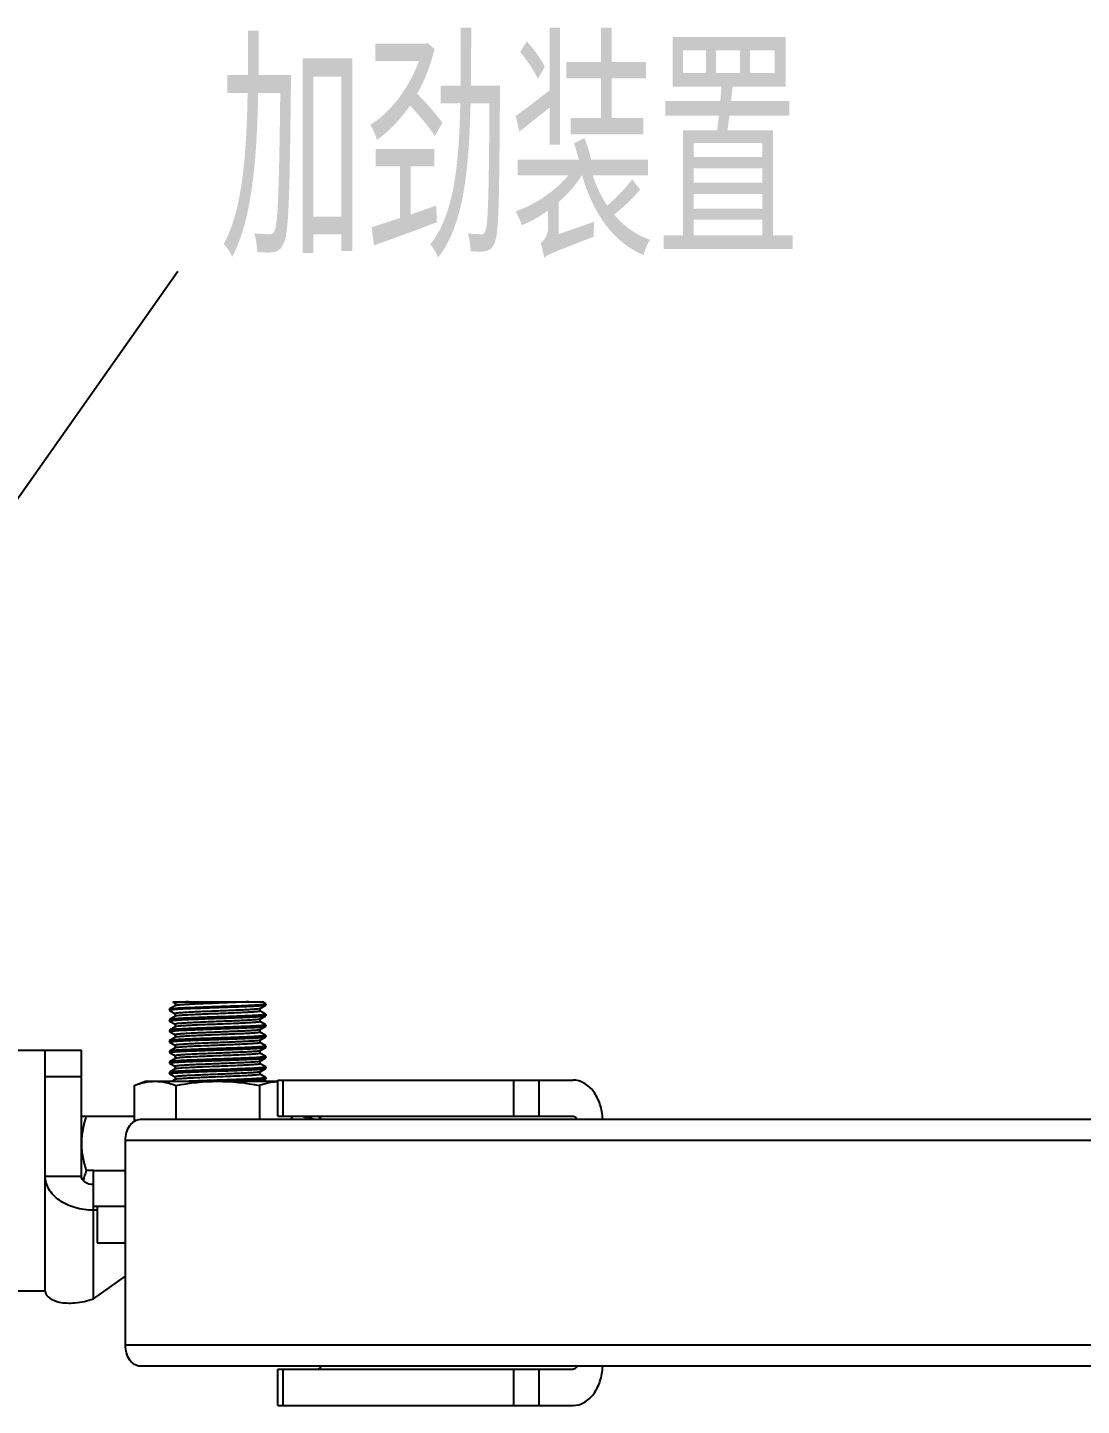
# Model space of a CAD drawing. Extents: x 27938 to 1507990, y 110129 to 923079.
# Drawn here: x 558123 to 560154, y 381761 to 384418 of the extents above; entities that cross this region are included whole.
import ezdxf

# ---------------------------------------------------------------- set-up
doc = ezdxf.new("R2010")
doc.units = 0
doc.header["$LTSCALE"] = 1000
doc.header["$MEASUREMENT"] = 0
doc.layers.add('W_DIM', color=4, linetype='Continuous')
doc.styles.get("Standard").update_dxf_attribs({"font": 'gbenor.shx', "bigfont": 'gbcbig.shx'})
doc.styles.add('wwp100', font='txt.shx', dxfattribs={"width": 0.7, "height": 400, "bigfont": 'hztxt.shx'})
doc.dimstyles.get("Standard").update_dxf_attribs({"dimtxt": 0.18, "dimasz": 0.18, "dimexe": 0.18, "dimexo": 0.0625, "dimgap": 0.09, "dimtad": 0, "dimtih": 1, "dimtoh": 1, "dimdec": 4, "dimzin": 0, "dimdsep": 46, "dimtxsty": 'Standard', "dimcen": 0.09, "dimadec": 0, "dimazin": 0, "dimtfac": 1, "dimtdec": 4, "dimtofl": 0, "dimtmove": 0, "dimatfit": 3, "dimfxl": 1, "dimtolj": 1, "dimtzin": 0, "dimarcsym": 0})

msp = doc.modelspace()

# ---------------------------------------------------------------- linework, layer by layer
at = {"linetype": 'Continuous'}
for p, q in [((558396.4, 382525.4), (558396.6, 382525.6)), ((558396.4, 382525.4), (558396.4, 382522.9)), ((558396.4, 382525.4), (558396.4, 382522.9)), ((558396.6, 382522.7), (558396.4, 382522.9)), ((558396.4, 382522.9), (558396.4, 382522.9)), ((558407.4, 382531.9), (558396.6, 382525.6)), ((558396.6, 382522.7), (558407.4, 382516.4)), ((558402.7, 382539.5), (558407.4, 382536.8)), ((558402.7, 382539.5), (558575.7, 382539.5)), ((558407.4, 382536.8), (558407.4, 382531.9)), ((558407.6, 382532), (558407.4, 382531.9)), ((558571, 382526.5), (558571.2, 382526.6)), ((558571.2, 382526.6), (558582.1, 382532.9)), ((558571.2, 382521.6), (558571.2, 382526.6)), ((558582.1, 382515.5), (558571.3, 382521.7)), ((558582.1, 382535.8), (558575.7, 382539.5)), ((558582.3, 382535.6), (558582.1, 382535.8)), ((558582.3, 382533.1), (558582.1, 382532.9)), ((558582.3, 382535.6), (558582.3, 382533.1)), ((558396.6, 382505.3), (558396.4, 382505.1)), ((558396.4, 382505.1), (558396.4, 382502.6)), ((558396.4, 382505.1), (558396.4, 382502.6)), ((558396.6, 382502.4), (558396.4, 382502.6)), ((558396.4, 382502.6), (558396.4, 382502.6)), ((558407.4, 382511.5), (558396.6, 382505.3)), ((558396.6, 382502.4), (558407.4, 382496.1)), ((558407.4, 382491.2), (558396.6, 382485)), ((558407.4, 382516.5), (558407.4, 382511.5)), ((558407.6, 382511.7), (558407.4, 382511.5)), ((558407.4, 382496.2), (558407.4, 382491.2)), ((558407.6, 382491.3), (558407.4, 382491.2)), ((558408, 382511.8), (558407.6, 382511.7)), ((558571, 382506.1), (558571.2, 382506.2)), ((558571.2, 382506.2), (558582.1, 382512.5)), ((558571.2, 382501.3), (558571.2, 382506.2)), ((558571.2, 382485.9), (558582.1, 382492.2)), ((558582.1, 382495.1), (558571.3, 382501.4)), ((558582.1, 382515.5), (558582.3, 382515.3)), ((558582.1, 382512.5), (558582.3, 382512.7)), ((558582.1, 382495.1), (558582.3, 382494.9)), ((558582.1, 382492.2), (558582.3, 382492.4)), ((558582.3, 382515.3), (558582.3, 382512.7)), ((558582.3, 382515.3), (558582.3, 382512.7)), ((558582.3, 382494.9), (558582.3, 382492.4)), ((558582.3, 382494.9), (558582.3, 382492.4)), ((558396.6, 382485), (558396.4, 382484.8)), ((558396.4, 382484.8), (558396.4, 382482.2)), ((558396.4, 382484.8), (558396.4, 382482.2)), ((558396.4, 382482.2), (558396.4, 382482.3)), ((558396.6, 382482), (558396.4, 382482.2)), ((558396.6, 382464.6), (558396.4, 382464.4)), ((558396.4, 382464.4), (558396.4, 382461.9)), ((558396.4, 382464.4), (558396.4, 382461.9)), ((558396.6, 382482), (558407.4, 382475.8)), ((558407.4, 382470.9), (558396.6, 382464.6)), ((558407.4, 382475.9), (558407.4, 382470.9)), ((558407.6, 382471), (558407.4, 382470.9)), ((558571, 382485.8), (558571.2, 382485.9)), ((558571, 382465.5), (558571.2, 382465.6)), ((558571.2, 382480.9), (558571.2, 382485.9)), ((558571.2, 382465.6), (558582.1, 382471.9)), ((558571.2, 382460.6), (558571.2, 382465.6)), ((558582.1, 382474.8), (558571.3, 382481)), ((558582.1, 382474.8), (558582.3, 382474.6)), ((558582.1, 382471.9), (558582.3, 382472.1)), ((558582.3, 382474.6), (558582.3, 382472.1)), ((558582.3, 382474.6), (558582.3, 382472.1)), ((557576.1, 382446.5), (558226.6, 382446.5)), ((558156.9, 381981.9), (558156.9, 382446.5)), ((558226.6, 382203.4), (558226.6, 382446.5)), ((558396.6, 382461.7), (558396.4, 382461.9)), ((558396.4, 382461.9), (558396.4, 382461.9)), ((558396.6, 382444.3), (558396.4, 382444.1)), ((558396.4, 382444.1), (558396.4, 382441.6)), ((558396.4, 382444.1), (558396.4, 382441.6)), ((558396.6, 382441.4), (558396.4, 382441.6)), ((558396.4, 382441.6), (558396.4, 382441.6)), ((558396.6, 382461.7), (558407.4, 382455.5)), ((558407.4, 382450.6), (558396.6, 382444.3)), ((558396.6, 382441.4), (558407.4, 382435.1)), ((558407.4, 382455.5), (558407.4, 382450.6)), ((558407.6, 382450.7), (558407.4, 382450.6)), ((558571, 382445.2), (558571.2, 382445.3)), ((558571.2, 382445.3), (558582.1, 382451.5)), ((558571.2, 382440.3), (558571.2, 382445.3)), ((558582.1, 382454.5), (558571.3, 382460.7)), ((558582.1, 382434.1), (558571.3, 382440.4)), ((558582.1, 382454.5), (558582.3, 382454.3)), ((558582.1, 382451.5), (558582.3, 382451.7)), ((558582.3, 382454.3), (558582.3, 382451.7)), ((558582.3, 382454.3), (558582.3, 382451.7)), ((558396.6, 382424), (558396.4, 382423.8)), ((558396.4, 382423.8), (558396.4, 382421.3)), ((558396.4, 382423.8), (558396.4, 382421.3)), ((558396.6, 382421.1), (558396.4, 382421.3)), ((558396.4, 382421.3), (558396.4, 382421.3)), ((558407.4, 382430.2), (558396.6, 382424)), ((558396.6, 382421.1), (558407.4, 382414.8)), ((558407.4, 382435.2), (558407.4, 382430.2)), ((558407.6, 382430.3), (558407.4, 382430.2)), ((558407.4, 382414.9), (558407.4, 382409.9)), ((558571, 382424.8), (558570.7, 382424.7)), ((558571, 382424.8), (558571.2, 382424.9)), ((558571.2, 382424.9), (558582.1, 382431.2)), ((558571.2, 382420), (558571.2, 382424.9)), ((558582.1, 382413.8), (558571.3, 382420)), ((558582.1, 382434.1), (558582.3, 382434)), ((558582.1, 382431.2), (558582.3, 382431.4)), ((558582.1, 382413.8), (558582.3, 382413.6)), ((558582.3, 382434), (558582.3, 382431.4)), ((558582.3, 382434), (558582.3, 382431.4)), ((558582.3, 382413.6), (558582.3, 382411.1)), ((558582.3, 382413.6), (558582.3, 382411.1)), ((558156.9, 382395.5), (558226.6, 382395.5)), ((558328.4, 382378.3), (558349.9, 382386.2)), ((558349.9, 382386.2), (558605.5, 382386.2)), ((558396.6, 382403.7), (558396.4, 382403.5)), ((558396.4, 382403.5), (558396.4, 382400.9)), ((558396.4, 382403.5), (558396.4, 382400.9)), ((558396.4, 382400.9), (558396.4, 382401)), ((558396.6, 382400.7), (558396.4, 382400.9)), ((558407.4, 382409.9), (558396.6, 382403.7)), ((558396.6, 382400.7), (558407.4, 382394.5)), ((558407.4, 382389.6), (558401.5, 382386.2)), ((558407.6, 382410), (558407.4, 382409.9)), ((558407.4, 382394.6), (558407.4, 382389.6)), ((558407.6, 382389.7), (558407.4, 382389.6)), ((558407.9, 382410.1), (558407.6, 382410)), ((558571, 382404.5), (558571.2, 382404.6)), ((558571.2, 382404.6), (558582.1, 382410.9)), ((558571.2, 382399.6), (558571.2, 382404.6)), ((558582.1, 382393.5), (558571.3, 382399.7)), ((558574.5, 382386.2), (558582.1, 382390.6)), ((558582.1, 382410.9), (558582.3, 382411.1)), ((558582.1, 382393.5), (558582.3, 382393.3)), ((558582.1, 382390.6), (558582.3, 382390.8)), ((558582.3, 382393.3), (558582.3, 382390.8)), ((558582.3, 382393.3), (558582.3, 382390.8)), ((558605.5, 382318.8), (558605.5, 382388.5)), ((558605.5, 382388.5), (559174.2, 382388.5)), ((558615.7, 382318.8), (558615.7, 382388.5)), ((559059.2, 382388.5), (559059.2, 382318.8)), ((559108.5, 382388.5), (559108.5, 382318.8)), ((558328.4, 382378.3), (558328.4, 382309.1)), ((558408.9, 382378.3), (558408.9, 382313)), ((558569.8, 382378.3), (558569.8, 382313)), ((558226.6, 382318.7), (558328.4, 382318.7)), ((558340.5, 382313), (562150.2, 382313)), ((558605.5, 382318.8), (559174.2, 382318.8)), ((558634.5, 382318.8), (558630.4, 382313)), ((558660.5, 382318.8), (558660.9, 382318.2)), ((558311.8, 381877.4), (558311.8, 382272.3)), ((561842.2, 382272.3), (558311.8, 382272.3)), ((558156.9, 382203.4), (558226.6, 382203.4)), ((558249.8, 382214.2), (558235.9, 382214.2)), ((558249.8, 381966.6), (558249.8, 382214.2)), ((558249.8, 382214.2), (558311.8, 382214.2)), ((558311.8, 382144.5), (558249.8, 382144.5)), ((558257, 382137.7), (558249.8, 382137.7)), ((558257, 382144.5), (558257, 382074.8)), ((558257, 382074.8), (558311.8, 382074.8)), ((558249.8, 381966.6), (558311.8, 382010.4)), ((556519, 381981.9), (558156.9, 381981.9)), ((561842.2, 381877.4), (558311.8, 381877.4)), ((562150.2, 381836.7), (558340.5, 381836.7)), ((558605.5, 381761.2), (558605.5, 381830.9)), ((558605.5, 381830.9), (559174.2, 381830.9)), ((558615.7, 381761.2), (558615.7, 381830.9)), ((559059.2, 381830.9), (559059.2, 381761.2)), ((559108.5, 381830.9), (559108.5, 381761.2)), ((558605.5, 381761.2), (559174.2, 381761.2))]:
    msp.add_line(p, q, dxfattribs=at)
msp.add_lwpolyline([(558673.7, 382313), (558664.6, 382316.5), (558659.7, 382318.8)], dxfattribs=at)
msp.add_arc((558665.1, 382327.7), 24, 330.2296, 332.1247, dxfattribs=at)
for points, knots in [([(558582.1, 382532.9), (558581.8, 382532.7), (558580.8, 382532.5), (558579.1, 382532.2), (558576.4, 382531.9), (558571.3, 382531.4), (558563.2, 382530.9), (558551.4, 382530.3), (558537.4, 382529.7), (558521.6, 382529.1), (558504.6, 382528.5), (558487, 382527.9), (558469.5, 382527.3), (558452.8, 382526.7), (558437.4, 382526.1), (558423.9, 382525.5), (558414.1, 382524.9), (558407.6, 382524.5), (558403.8, 382524.2), (558400.8, 382523.9), (558398.5, 382523.6), (558397.3, 382523.3), (558396.5, 382523.1), (558396.4, 382522.9)], [0, 0, 0, 0, 0.005436, 0.015295, 0.02956, 0.048124, 0.097458, 0.161522, 0.237979, 0.324028, 0.416511, 0.512037, 0.607098, 0.698208, 0.782022, 0.855468, 0.915857, 0.940446, 0.960989, 0.977304, 0.989257, 0.996774, 1, 1, 1, 1]), ([(558396.6, 382525.6), (558396.9, 382525.8), (558397.8, 382526), (558399.6, 382526.3), (558402.3, 382526.6), (558407.4, 382527), (558415.6, 382527.6), (558427.4, 382528.2), (558441.6, 382528.8), (558457.4, 382529.4), (558474.5, 382530), (558492.1, 382530.6), (558509.6, 382531.2), (558526.4, 382531.8), (558541.8, 382532.4), (558555.2, 382533), (558565, 382533.6), (558571.4, 382534), (558575.2, 382534.3), (558578.1, 382534.6), (558580.3, 382534.9), (558581.5, 382535.2), (558582.3, 382535.4), (558582.3, 382535.6)], [0, 0, 0, 0, 0.005474, 0.015397, 0.029751, 0.04843, 0.098054, 0.162473, 0.239322, 0.325768, 0.418622, 0.514456, 0.609731, 0.70093, 0.784687, 0.857913, 0.91791, 0.942239, 0.962481, 0.978455, 0.990031, 0.997145, 1, 1, 1, 1]), ([(558433.2, 382539.5), (558429.5, 382539.3), (558424.4, 382539), (558418.1, 382538.5), (558414.4, 382538.2), (558411.5, 382537.9), (558409.3, 382537.6), (558408.2, 382537.3), (558407.4, 382537), (558407.4, 382536.8)], [0, 0, 0, 0, 0.42036, 0.591474, 0.734119, 0.846922, 0.928807, 0.97931, 1, 1, 1, 1]), ([(558571, 382526.5), (558570.8, 382526.3), (558569.9, 382526.1), (558567.2, 382525.6), (558562.1, 382525.1), (558554, 382524.5), (558543.5, 382523.9), (558531.1, 382523.3), (558517.1, 382522.7), (558502.1, 382522.1), (558486.6, 382521.5), (558471.2, 382520.9), (558456.5, 382520.3), (558443, 382519.7), (558431.2, 382519.1), (558422.6, 382518.5), (558416.9, 382518.1), (558413.6, 382517.8), (558411.1, 382517.5), (558409.1, 382517.2), (558408.1, 382517), (558407.4, 382516.7), (558407.4, 382516.5)], [0, 0, 0, 0, 0.005874, 0.016149, 0.049759, 0.099805, 0.164491, 0.241456, 0.327881, 0.420594, 0.516191, 0.611162, 0.702019, 0.785427, 0.858327, 0.918049, 0.942269, 0.962424, 0.97834, 0.989887, 0.997022, 1, 1, 1, 1]), ([(558548.9, 382539.5), (558542.7, 382539.1), (558529.3, 382538.5), (558507.9, 382537.6), (558485, 382536.7), (558462.5, 382535.8), (558444.8, 382535), (558432.2, 382534.4), (558424.5, 382533.9), (558418.1, 382533.4), (558413.1, 382533), (558409.9, 382532.5), (558408.1, 382532.3), (558407.6, 382532)], [0, 0, 0, 0, 0.131034, 0.286202, 0.452618, 0.616437, 0.764037, 0.82784, 0.883154, 0.928833, 0.963939, 0.987775, 1, 1, 1, 1]), ([(558571.2, 382521.6), (558571.2, 382521.4), (558570.6, 382521.2), (558569.6, 382520.9), (558567.7, 382520.6), (558565.2, 382520.3), (558562, 382520), (558556.5, 382519.6), (558548.2, 382519.1), (558536.7, 382518.5), (558523.5, 382517.9), (558509.1, 382517.3), (558494, 382516.7), (558478.8, 382516.1), (558463.9, 382515.5), (558449.9, 382514.9), (558437.3, 382514.3), (558426.6, 382513.7), (558418.1, 382513.2), (558412.2, 382512.5), (558409, 382512.2), (558408, 382511.8)], [0, 0, 0, 0, 0.002911, 0.009849, 0.021073, 0.036545, 0.056142, 0.079704, 0.137856, 0.208956, 0.290481, 0.379534, 0.472947, 0.567398, 0.659524, 0.746048, 0.823893, 0.890294, 0.942901, 0.979872, 1, 1, 1, 1]), ([(558396.4, 382502.6), (558396.5, 382502.8), (558397.3, 382503), (558398.5, 382503.3), (558400.8, 382503.6), (558403.8, 382503.9), (558407.6, 382504.2), (558414.1, 382504.6), (558423.9, 382505.1), (558437.4, 382505.7), (558452.8, 382506.3), (558469.5, 382507), (558487, 382507.6), (558504.6, 382508.2), (558521.5, 382508.8), (558537.4, 382509.4), (558551.4, 382510), (558563.2, 382510.6), (558571.3, 382511.1), (558576.4, 382511.6), (558579.1, 382511.9), (558580.8, 382512.2), (558581.8, 382512.4), (558582.1, 382512.5)], [0, 0, 0, 0, 0.003225, 0.010741, 0.022692, 0.039006, 0.059547, 0.084135, 0.144521, 0.217966, 0.301777, 0.392884, 0.487948, 0.583476, 0.67596, 0.762008, 0.838468, 0.902535, 0.95187, 0.970436, 0.984702, 0.994562, 1, 1, 1, 1]), ([(558396.4, 382482.3), (558396.5, 382482.5), (558397.3, 382482.7), (558398.5, 382483), (558400.8, 382483.2), (558403.8, 382483.5), (558407.6, 382483.8), (558414.1, 382484.3), (558423.9, 382484.8), (558437.4, 382485.4), (558452.8, 382486), (558469.5, 382486.6), (558487, 382487.2), (558504.6, 382487.8), (558521.5, 382488.5), (558537.4, 382489.1), (558551.4, 382489.7), (558563.2, 382490.3), (558571.3, 382490.8), (558576.4, 382491.2), (558579.1, 382491.5), (558580.8, 382491.8), (558581.8, 382492), (558582.1, 382492.2)], [0, 0, 0, 0, 0.003225, 0.010742, 0.022694, 0.039008, 0.059551, 0.084139, 0.144526, 0.217973, 0.301788, 0.392894, 0.487953, 0.583479, 0.675961, 0.762009, 0.838466, 0.902531, 0.951868, 0.970435, 0.984701, 0.994562, 1, 1, 1, 1]), ([(558582.3, 382515.3), (558582.3, 382515.1), (558581.5, 382514.8), (558580.3, 382514.6), (558578.1, 382514.3), (558575.2, 382514), (558571.4, 382513.7), (558565, 382513.2), (558555.2, 382512.7), (558541.8, 382512.1), (558526.4, 382511.5), (558509.6, 382510.9), (558492.1, 382510.3), (558474.5, 382509.7), (558457.4, 382509.1), (558441.6, 382508.4), (558427.4, 382507.8), (558415.6, 382507.2), (558407.4, 382506.7), (558402.3, 382506.3), (558399.6, 382506), (558397.8, 382505.7), (558396.9, 382505.5), (558396.6, 382505.3)], [0, 0, 0, 0, 0.002855, 0.009969, 0.021546, 0.03752, 0.057763, 0.082092, 0.142088, 0.215313, 0.299069, 0.390267, 0.485541, 0.581373, 0.674225, 0.760673, 0.837524, 0.901944, 0.951568, 0.970248, 0.984602, 0.994526, 1, 1, 1, 1]), ([(558582.3, 382494.9), (558582.3, 382494.8), (558581.5, 382494.5), (558580.3, 382494.3), (558578.1, 382493.9), (558575.2, 382493.7), (558571.4, 382493.3), (558565, 382492.9), (558555.2, 382492.4), (558541.8, 382491.8), (558526.4, 382491.2), (558509.6, 382490.6), (558492.1, 382489.9), (558474.5, 382489.3), (558457.4, 382488.7), (558441.6, 382488.1), (558427.4, 382487.5), (558415.6, 382486.9), (558407.4, 382486.4), (558402.3, 382485.9), (558399.6, 382485.6), (558397.8, 382485.3), (558396.9, 382485.1), (558396.6, 382485)], [0, 0, 0, 0, 0.002855, 0.009968, 0.021544, 0.037518, 0.05776, 0.082088, 0.142084, 0.21531, 0.299066, 0.390263, 0.485541, 0.581378, 0.674232, 0.760678, 0.837529, 0.901949, 0.951571, 0.970249, 0.984603, 0.994526, 1, 1, 1, 1]), ([(558571, 382506.1), (558570.8, 382506), (558569.9, 382505.8), (558567.2, 382505.3), (558562.1, 382504.8), (558554, 382504.2), (558543.5, 382503.6), (558531.1, 382503), (558517.1, 382502.4), (558502.1, 382501.8), (558486.6, 382501.2), (558471.2, 382500.6), (558456.5, 382499.9), (558443, 382499.3), (558431.2, 382498.7), (558422.6, 382498.2), (558416.9, 382497.8), (558413.6, 382497.5), (558411.1, 382497.2), (558409.1, 382496.9), (558408.1, 382496.6), (558407.4, 382496.4), (558407.4, 382496.2)], [0, 0, 0, 0, 0.005874, 0.016149, 0.049759, 0.099805, 0.164491, 0.241457, 0.327881, 0.420594, 0.516191, 0.611162, 0.702019, 0.785427, 0.858326, 0.918049, 0.942267, 0.962424, 0.978338, 0.989888, 0.99702, 1, 1, 1, 1]), ([(558571.2, 382501.3), (558571.2, 382501.1), (558570.6, 382500.8), (558569.5, 382500.6), (558567.6, 382500.3), (558565, 382500), (558561.7, 382499.7), (558556.1, 382499.3), (558547.5, 382498.7), (558535.7, 382498.1), (558522.2, 382497.5), (558507.5, 382496.9), (558492.1, 382496.3), (558476.6, 382495.7), (558461.6, 382495.1), (558447.6, 382494.5), (558435.1, 382493.9), (558424.7, 382493.3), (558416.6, 382492.7), (558411.5, 382492.2), (558408.8, 382491.7), (558407.9, 382491.5), (558407.6, 382491.3)], [0, 0, 0, 0, 0.002979, 0.01011, 0.021658, 0.037569, 0.057721, 0.081935, 0.141646, 0.214533, 0.297928, 0.388772, 0.483732, 0.579321, 0.672029, 0.758455, 0.835426, 0.900125, 0.95019, 0.983823, 0.994112, 1, 1, 1, 1]), ([(558396.4, 382461.9), (558396.5, 382462.1), (558397.3, 382462.3), (558398.5, 382462.6), (558400.8, 382462.9), (558403.8, 382463.2), (558407.6, 382463.5), (558414.1, 382464), (558423.9, 382464.5), (558437.4, 382465.1), (558452.8, 382465.7), (558469.5, 382466.3), (558487, 382466.9), (558504.6, 382467.5), (558521.5, 382468.1), (558537.4, 382468.7), (558551.4, 382469.3), (558563.2, 382469.9), (558571.3, 382470.5), (558576.4, 382470.9), (558579.1, 382471.2), (558580.8, 382471.5), (558581.8, 382471.7), (558582.1, 382471.9)], [0, 0, 0, 0, 0.003225, 0.010742, 0.022693, 0.039008, 0.059551, 0.084139, 0.144525, 0.217968, 0.30178, 0.392886, 0.487947, 0.583471, 0.675953, 0.762004, 0.838465, 0.902532, 0.951868, 0.970435, 0.984701, 0.994562, 1, 1, 1, 1]), ([(558582.3, 382474.6), (558582.3, 382474.4), (558581.5, 382474.2), (558580.3, 382473.9), (558578.1, 382473.6), (558575.2, 382473.3), (558571.4, 382473), (558565, 382472.6), (558555.2, 382472.1), (558541.8, 382471.5), (558526.4, 382470.8), (558509.6, 382470.2), (558492.1, 382469.6), (558474.5, 382469), (558457.4, 382468.4), (558441.6, 382467.8), (558427.4, 382467.2), (558415.6, 382466.6), (558407.4, 382466.1), (558402.3, 382465.6), (558399.6, 382465.3), (558397.8, 382465), (558396.9, 382464.8), (558396.6, 382464.6)], [0, 0, 0, 0, 0.002855, 0.009969, 0.021546, 0.03752, 0.057763, 0.082092, 0.142089, 0.215318, 0.299077, 0.390275, 0.485549, 0.581383, 0.674236, 0.760681, 0.837528, 0.901946, 0.95157, 0.970249, 0.984603, 0.994526, 1, 1, 1, 1]), ([(558570.5, 382485.6), (558569.3, 382485.3), (558566.1, 382484.9), (558559.9, 382484.3), (558551.3, 382483.7), (558540.5, 382483.1), (558527.9, 382482.5), (558508.8, 382481.7), (558488.9, 382480.9), (558468.9, 382480.1), (558454.6, 382479.5), (558441.6, 382478.9), (558430.2, 382478.4), (558422, 382477.8), (558416.5, 382477.4), (558413.4, 382477.1), (558410.9, 382476.8), (558409.1, 382476.5), (558408.1, 382476.3), (558407.4, 382476), (558407.4, 382475.9)], [0, 0, 0, 0, 0.02164, 0.059864, 0.113419, 0.180452, 0.258616, 0.345169, 0.53109, 0.623921, 0.712302, 0.793127, 0.863558, 0.921128, 0.944446, 0.963837, 0.979144, 0.990248, 0.997114, 1, 1, 1, 1]), ([(558571, 382465.5), (558570.8, 382465.3), (558569.9, 382465.1), (558567.2, 382464.6), (558562.1, 382464.1), (558554, 382463.5), (558543.5, 382462.9), (558531.1, 382462.3), (558517.1, 382461.7), (558502.1, 382461.1), (558486.6, 382460.5), (558471.2, 382459.9), (558456.5, 382459.3), (558443, 382458.7), (558431.2, 382458.1), (558422.6, 382457.6), (558416.9, 382457.1), (558413.6, 382456.8), (558411.1, 382456.5), (558409.1, 382456.2), (558408.1, 382456), (558407.4, 382455.7), (558407.4, 382455.5)], [0, 0, 0, 0, 0.005876, 0.016149, 0.049758, 0.099805, 0.164491, 0.241457, 0.327882, 0.420595, 0.516192, 0.611162, 0.702019, 0.785427, 0.858326, 0.918048, 0.942268, 0.962423, 0.978339, 0.989887, 0.997021, 1, 1, 1, 1]), ([(558571.2, 382480.9), (558571.2, 382480.8), (558570.6, 382480.5), (558569.5, 382480.3), (558567.6, 382480), (558565, 382479.7), (558561.7, 382479.4), (558556.1, 382478.9), (558547.5, 382478.4), (558535.7, 382477.8), (558522.2, 382477.2), (558507.5, 382476.6), (558492.1, 382476), (558476.6, 382475.4), (558461.6, 382474.8), (558447.6, 382474.1), (558435.1, 382473.5), (558424.7, 382472.9), (558416.6, 382472.3), (558411.5, 382471.9), (558408.8, 382471.4), (558407.9, 382471.2), (558407.6, 382471)], [0, 0, 0, 0, 0.002978, 0.010111, 0.021657, 0.037569, 0.05772, 0.081936, 0.141647, 0.214533, 0.297928, 0.388772, 0.483731, 0.57932, 0.672029, 0.758455, 0.835427, 0.900125, 0.95019, 0.983823, 0.99411, 1, 1, 1, 1]), ([(558396.4, 382441.6), (558396.5, 382441.8), (558397.3, 382442), (558398.5, 382442.3), (558400.8, 382442.6), (558403.8, 382442.9), (558407.6, 382443.2), (558414.1, 382443.6), (558423.9, 382444.2), (558437.4, 382444.8), (558452.8, 382445.4), (558469.5, 382446), (558487, 382446.6), (558504.6, 382447.2), (558521.5, 382447.8), (558537.4, 382448.4), (558551.4, 382449), (558563.2, 382449.6), (558571.3, 382450.1), (558576.4, 382450.6), (558579.1, 382450.9), (558580.8, 382451.2), (558581.8, 382451.4), (558582.1, 382451.5)], [0, 0, 0, 0, 0.003225, 0.010741, 0.022692, 0.039006, 0.059547, 0.084135, 0.144521, 0.217967, 0.30178, 0.392887, 0.48795, 0.583479, 0.675962, 0.76201, 0.838468, 0.902535, 0.95187, 0.970436, 0.984702, 0.994562, 1, 1, 1, 1]), ([(558582.3, 382454.3), (558582.3, 382454.1), (558581.5, 382453.8), (558580.3, 382453.6), (558578.1, 382453.3), (558575.2, 382453), (558571.4, 382452.7), (558565, 382452.3), (558555.2, 382451.7), (558541.8, 382451.1), (558526.4, 382450.5), (558509.6, 382449.9), (558492.1, 382449.3), (558474.5, 382448.7), (558457.4, 382448.1), (558441.6, 382447.5), (558427.4, 382446.9), (558415.6, 382446.3), (558407.4, 382445.7), (558402.3, 382445.3), (558399.6, 382445), (558397.8, 382444.7), (558396.9, 382444.5), (558396.6, 382444.3)], [0, 0, 0, 0, 0.002855, 0.009968, 0.021545, 0.037519, 0.057762, 0.08209, 0.142086, 0.21531, 0.299066, 0.390263, 0.485539, 0.581372, 0.674224, 0.760672, 0.837524, 0.901944, 0.951568, 0.970248, 0.984602, 0.994526, 1, 1, 1, 1]), ([(558571, 382445.2), (558570.8, 382445), (558569.9, 382444.8), (558567.2, 382444.3), (558562.1, 382443.8), (558554, 382443.2), (558543.5, 382442.6), (558531.1, 382442), (558517.1, 382441.4), (558502.1, 382440.8), (558486.6, 382440.2), (558471.2, 382439.6), (558456.5, 382439), (558443, 382438.4), (558431.2, 382437.8), (558422.6, 382437.2), (558416.9, 382436.8), (558413.6, 382436.5), (558411.1, 382436.2), (558409.1, 382435.9), (558408.1, 382435.6), (558407.4, 382435.4), (558407.4, 382435.2)], [0, 0, 0, 0, 0.005874, 0.016149, 0.049758, 0.099805, 0.164491, 0.241456, 0.327881, 0.420594, 0.516191, 0.611162, 0.702019, 0.785427, 0.858327, 0.918049, 0.942268, 0.962424, 0.978338, 0.989888, 0.997021, 1, 1, 1, 1]), ([(558571.2, 382460.6), (558571.2, 382460.5), (558570.6, 382460.2), (558569.5, 382459.9), (558567.6, 382459.6), (558565, 382459.3), (558561.7, 382459), (558556.1, 382458.6), (558547.5, 382458.1), (558535.7, 382457.5), (558522.2, 382456.9), (558507.5, 382456.3), (558492.1, 382455.6), (558476.6, 382455), (558461.6, 382454.4), (558447.6, 382453.8), (558435.1, 382453.2), (558424.7, 382452.6), (558416.6, 382452), (558411.5, 382451.5), (558408.8, 382451.1), (558407.9, 382450.8), (558407.6, 382450.7)], [0, 0, 0, 0, 0.002978, 0.010111, 0.021656, 0.037569, 0.05772, 0.081935, 0.141646, 0.214533, 0.297927, 0.388772, 0.483731, 0.579321, 0.67203, 0.758455, 0.835427, 0.900125, 0.95019, 0.983823, 0.994112, 1, 1, 1, 1]), ([(558571.2, 382440.3), (558571.2, 382440.1), (558570.6, 382439.9), (558569.5, 382439.6), (558567.6, 382439.3), (558565, 382439), (558561.7, 382438.7), (558556.1, 382438.3), (558547.5, 382437.7), (558535.7, 382437.1), (558522.2, 382436.5), (558507.5, 382435.9), (558492.1, 382435.3), (558476.6, 382434.7), (558461.6, 382434.1), (558447.6, 382433.5), (558435.1, 382432.9), (558424.7, 382432.3), (558416.6, 382431.7), (558411.5, 382431.2), (558408.8, 382430.7), (558407.9, 382430.5), (558407.6, 382430.3)], [0, 0, 0, 0, 0.002979, 0.01011, 0.021658, 0.037569, 0.057721, 0.081935, 0.141647, 0.214533, 0.297928, 0.388772, 0.483732, 0.57932, 0.672029, 0.758455, 0.835426, 0.900125, 0.950189, 0.983823, 0.994111, 1, 1, 1, 1]), ([(558396.4, 382421.3), (558396.5, 382421.5), (558397.3, 382421.7), (558398.5, 382422), (558400.8, 382422.3), (558403.8, 382422.6), (558407.6, 382422.9), (558414.1, 382423.3), (558423.9, 382423.8), (558437.4, 382424.4), (558452.8, 382425), (558469.5, 382425.6), (558487, 382426.3), (558504.6, 382426.9), (558521.5, 382427.5), (558537.4, 382428.1), (558551.4, 382428.7), (558563.2, 382429.3), (558571.3, 382429.8), (558576.4, 382430.3), (558579.1, 382430.5), (558580.8, 382430.8), (558581.8, 382431.1), (558582.1, 382431.2)], [0, 0, 0, 0, 0.003225, 0.010742, 0.022694, 0.039009, 0.059552, 0.08414, 0.144527, 0.217974, 0.301788, 0.392895, 0.487953, 0.583477, 0.675959, 0.762007, 0.838465, 0.902531, 0.951868, 0.970435, 0.984701, 0.994562, 1, 1, 1, 1]), ([(558582.3, 382434), (558582.3, 382433.8), (558581.5, 382433.5), (558580.3, 382433.3), (558578.1, 382433), (558575.2, 382432.7), (558571.4, 382432.4), (558565, 382431.9), (558555.2, 382431.4), (558541.8, 382430.8), (558526.4, 382430.2), (558509.6, 382429.6), (558492.1, 382429), (558474.5, 382428.4), (558457.4, 382427.7), (558441.6, 382427.1), (558427.4, 382426.5), (558415.6, 382425.9), (558407.4, 382425.4), (558402.3, 382425), (558399.6, 382424.7), (558397.8, 382424.4), (558396.9, 382424.2), (558396.6, 382424)], [0, 0, 0, 0, 0.002855, 0.009969, 0.021545, 0.037519, 0.05776, 0.082088, 0.142085, 0.215312, 0.29907, 0.390268, 0.485546, 0.581383, 0.674236, 0.760681, 0.83753, 0.901949, 0.951572, 0.970249, 0.984603, 0.994526, 1, 1, 1, 1]), ([(558582.3, 382413.6), (558582.3, 382413.4), (558581.5, 382413.2), (558580.3, 382412.9), (558578.1, 382412.6), (558575.2, 382412.3), (558571.4, 382412), (558565, 382411.6), (558555.2, 382411.1), (558541.8, 382410.5), (558526.4, 382409.9), (558509.6, 382409.2), (558492.1, 382408.6), (558474.5, 382408), (558457.4, 382407.4), (558441.6, 382406.8), (558427.4, 382406.2), (558415.6, 382405.6), (558407.4, 382405.1), (558402.3, 382404.6), (558399.6, 382404.3), (558397.8, 382404), (558396.9, 382403.8), (558396.6, 382403.7)], [0, 0, 0, 0, 0.002855, 0.009969, 0.021546, 0.037521, 0.057764, 0.082093, 0.14209, 0.215317, 0.299076, 0.390274, 0.485548, 0.581381, 0.674233, 0.760678, 0.837526, 0.901945, 0.951569, 0.970248, 0.984602, 0.994526, 1, 1, 1, 1]), ([(558570.7, 382424.7), (558569.7, 382424.3), (558566.6, 382423.9), (558560.6, 382423.3), (558552.2, 382422.8), (558541.4, 382422.2), (558528.9, 382421.6), (558514.9, 382421), (558500, 382420.4), (558484.7, 382419.8), (558469.6, 382419.2), (558455.2, 382418.6), (558442, 382418), (558430.5, 382417.4), (558422.2, 382416.9), (558416.6, 382416.4), (558413.4, 382416.1), (558411, 382415.9), (558409.1, 382415.5), (558408.1, 382415.3), (558407.4, 382415), (558407.4, 382414.9)], [0, 0, 0, 0, 0.019944, 0.056762, 0.109253, 0.175577, 0.253383, 0.339903, 0.432057, 0.52656, 0.620045, 0.70918, 0.79079, 0.861971, 0.920194, 0.943786, 0.963408, 0.9789, 0.990139, 0.997086, 1, 1, 1, 1]), ([(558571.2, 382420), (558571.2, 382419.8), (558570.6, 382419.5), (558569.6, 382419.3), (558567.7, 382419), (558565.2, 382418.7), (558561.9, 382418.4), (558556.4, 382418), (558548, 382417.4), (558536.4, 382416.8), (558523.1, 382416.2), (558508.7, 382415.6), (558493.5, 382415), (558478.1, 382414.4), (558463.2, 382413.8), (558449.2, 382413.2), (558436.7, 382412.6), (558426, 382412), (558417.6, 382411.5), (558411.9, 382410.9), (558408.8, 382410.5), (558407.9, 382410.1)], [0, 0, 0, 0, 0.00293, 0.009924, 0.021241, 0.036839, 0.056595, 0.080345, 0.138946, 0.21056, 0.292623, 0.382193, 0.476053, 0.570834, 0.663131, 0.749631, 0.827228, 0.893142, 0.945019, 0.981028, 1, 1, 1, 1]), ([(558328.4, 382378.3), (558334.9, 382380.7), (558348.1, 382384.6), (558361.8, 382386.2), (558368.6, 382386.2)], [0, 0, 0, 0, 0.506411, 1, 1, 1, 1]), ([(558368.6, 382386.2), (558375.4, 382386.2), (558389.1, 382384.6), (558402.3, 382380.7), (558408.9, 382378.3)], [0, 0, 0, 0, 0.493589, 1, 1, 1, 1]), ([(558396.4, 382401), (558396.5, 382401.1), (558397.3, 382401.4), (558398.5, 382401.6), (558400.8, 382401.9), (558403.8, 382402.2), (558407.6, 382402.5), (558414.1, 382403), (558423.9, 382403.5), (558437.4, 382404.1), (558452.8, 382404.7), (558469.5, 382405.3), (558487, 382405.9), (558504.6, 382406.5), (558521.5, 382407.1), (558537.4, 382407.8), (558551.4, 382408.4), (558563.2, 382409), (558571.3, 382409.5), (558576.4, 382409.9), (558579.1, 382410.2), (558580.8, 382410.5), (558581.8, 382410.7), (558582.1, 382410.9)], [0, 0, 0, 0, 0.003224, 0.010741, 0.022692, 0.039006, 0.059548, 0.084136, 0.144522, 0.217964, 0.301775, 0.392882, 0.487945, 0.583471, 0.675954, 0.762005, 0.838466, 0.902533, 0.951869, 0.970435, 0.984701, 0.994562, 1, 1, 1, 1]), ([(558571, 382404.5), (558570.8, 382404.3), (558569.9, 382404.1), (558567.2, 382403.6), (558562.1, 382403.2), (558554, 382402.6), (558543.5, 382402), (558531.1, 382401.4), (558517.1, 382400.7), (558502.1, 382400.1), (558486.6, 382399.5), (558471.2, 382398.9), (558456.5, 382398.3), (558443, 382397.7), (558431.2, 382397.1), (558422.6, 382396.6), (558416.9, 382396.1), (558413.6, 382395.8), (558411.1, 382395.5), (558409.1, 382395.2), (558408.1, 382395), (558407.4, 382394.7), (558407.4, 382394.6)], [0, 0, 0, 0, 0.005875, 0.016149, 0.049759, 0.099805, 0.164492, 0.241457, 0.327882, 0.420594, 0.516191, 0.611162, 0.702019, 0.785427, 0.858326, 0.918049, 0.942268, 0.962424, 0.978338, 0.989888, 0.99702, 1, 1, 1, 1]), ([(558571.2, 382399.6), (558571.2, 382399.5), (558570.6, 382399.2), (558569.5, 382399), (558567.6, 382398.6), (558565, 382398.4), (558561.7, 382398.1), (558556.1, 382397.6), (558547.5, 382397.1), (558535.7, 382396.5), (558522.2, 382395.9), (558507.5, 382395.3), (558492.1, 382394.7), (558476.6, 382394.1), (558461.6, 382393.4), (558447.6, 382392.8), (558435.1, 382392.2), (558424.7, 382391.6), (558416.6, 382391), (558411.5, 382390.5), (558408.8, 382390.1), (558407.9, 382389.9), (558407.6, 382389.7)], [0, 0, 0, 0, 0.002978, 0.01011, 0.021657, 0.037569, 0.057721, 0.081935, 0.141646, 0.214533, 0.297927, 0.388772, 0.483732, 0.579321, 0.67203, 0.758455, 0.835427, 0.900125, 0.95019, 0.983823, 0.994112, 1, 1, 1, 1]), ([(558582.3, 382393.3), (558582.3, 382393.2), (558581.9, 382393), (558581.3, 382392.8), (558580.1, 382392.6), (558577.8, 382392.3), (558573.9, 382391.9), (558568, 382391.5), (558560.6, 382391), (558551.8, 382390.6), (558541.9, 382390.1), (558526.8, 382389.5), (558506.6, 382388.8), (558481.7, 382387.9), (558457.4, 382387.1), (558441.6, 382386.5), (558434.1, 382386.2)], [0, 0, 0, 0, 0.002115, 0.006819, 0.014376, 0.024804, 0.054125, 0.094291, 0.144561, 0.203991, 0.271458, 0.345683, 0.50868, 0.68068, 0.848679, 1, 1, 1, 1]), ([(558503, 382386.2), (558512.9, 382386.5), (558527.4, 382387), (558545.6, 382387.8), (558557.2, 382388.3), (558566.7, 382388.8), (558574.1, 382389.4), (558578.7, 382389.8), (558581.1, 382390.2), (558581.8, 382390.4), (558582.1, 382390.6)], [0, 0, 0, 0, 0.377797, 0.545491, 0.692435, 0.814388, 0.907853, 0.970196, 0.989179, 1, 1, 1, 1]), ([(558569.8, 382378.3), (558572.7, 382379.4), (558584.3, 382383.2), (558596.4, 382385.6), (558605.5, 382386)], [0, 0, 0, 0, 0.255201, 1, 1, 1, 1]), ([(559231.5, 382313), (559231, 382322.9), (559227.6, 382342), (559215.3, 382366.7), (559197, 382384), (559181.5, 382388.5), (559174.2, 382388.5)], [0, 0, 0, 0, 0.28827, 0.554385, 0.789199, 1, 1, 1, 1]), ([(558235.9, 382318.7), (558233.1, 382310.3), (558228.4, 382293.1), (558226.6, 382275.3), (558226.6, 382266.5)], [0, 0, 0, 0, 0.501873, 1, 1, 1, 1]), ([(558311.8, 382272.3), (558311.8, 382282.3), (558315.6, 382300.9), (558332.6, 382313), (558340.5, 382313)], [0, 0, 0, 0, 0.559767, 1, 1, 1, 1]), ([(558653.8, 382318.9), (558654.5, 382318.5), (558657.6, 382316.4), (558660.7, 382314.5), (558663.2, 382313)], [0, 0, 0, 0, 0.2275, 1, 1, 1, 1]), ([(559174.2, 382318.8), (559174.9, 382318.8), (559178.1, 382318.2), (559180.4, 382315.3), (559181.3, 382313.1)], [0, 0, 0, 0, 0.22722, 1, 1, 1, 1]), ([(558226.6, 382266.5), (558226.6, 382257.6), (558228.4, 382239.8), (558233.1, 382222.7), (558235.9, 382214.2)], [0, 0, 0, 0, 0.498127, 1, 1, 1, 1]), ([(558249.8, 382137.7), (558237.9, 382137.7), (558214.6, 382140.9), (558184.2, 382154.6), (558162.6, 382176), (558156.9, 382194.7), (558156.9, 382203.4)], [0, 0, 0, 0, 0.287969, 0.555344, 0.790533, 1, 1, 1, 1]), ([(558249.8, 382187), (558244.1, 382187), (558233.5, 382189.2), (558226.6, 382199), (558226.6, 382203.4)], [0, 0, 0, 0, 0.55976, 1, 1, 1, 1]), ([(558156.9, 381981.9), (558156.9, 381970.4), (558178.2, 381960.6), (558198.6, 381958.5), (558221.2, 381958.8), (558238.4, 381962.7), (558249.8, 381966.6)], [0, 0, 0, 0, 0.34128, 0.481725, 0.640517, 1, 1, 1, 1]), ([(558340.5, 381836.7), (558332.6, 381836.7), (558315.6, 381848.8), (558311.8, 381867.4), (558311.8, 381877.4)], [0, 0, 0, 0, 0.440233, 1, 1, 1, 1]), ([(559174.2, 381761.2), (559181.5, 381761.2), (559197, 381765.7), (559215.3, 381783), (559227.6, 381807.7), (559231, 381826.8), (559231.5, 381836.7)], [0, 0, 0, 0, 0.210801, 0.445615, 0.71173, 1, 1, 1, 1]), ([(559181.3, 381836.7), (559180.9, 381835.8), (559179.5, 381833.1), (559176.4, 381830.9), (559174.2, 381830.9)], [0, 0, 0, 0, 0.2888, 1, 1, 1, 1])]:
    msp.add_open_spline(points, degree=3, knots=knots, dxfattribs=at)
for points in [[(558571, 382485.8), (558570.9, 382485.7), (558570.7, 382485.6), (558570.5, 382485.6)], [(558408.9, 382378.3), (558435.4, 382383.1), (558462.4, 382386.2), (558489.3, 382386.2)], [(558489.3, 382386.2), (558516.3, 382386.2), (558543.3, 382383.1), (558569.8, 382378.3)], [(558686.2, 382316.5), (558685, 382317.8), (558683.2, 382318.8), (558681.4, 382318.8)], [(558685.9, 382315.7), (558685.4, 382314.7), (558684.7, 382313.8), (558684, 382312.9)], [(558688.5, 382313.1), (558687.9, 382314.3), (558687.2, 382315.5), (558686.2, 382316.5)], [(558235.9, 382214.2), (558233.8, 382207.8), (558231.9, 382201.2), (558230.4, 382194.6)], [(558681.4, 381830.9), (558683, 381830.9), (558684.8, 381831.8), (558686, 381832.9)], [(558688.2, 381836.7), (558687.8, 381835.3), (558687, 381833.9), (558686, 381832.9)]]:
    msp.add_open_spline(points, degree=3, dxfattribs=at)

# ---------------------------------------------------------------- texts
at = {"layer": 'W_DIM', "color": 7, "style": 'wwp100', "width": 0.7}
msp.add_text('加劲装置', height=400, dxfattribs=at).set_placement((558493.2, 383976.2))

# ---------------------------------------------------------------- leaders
msp.add_leader([(557396.1, 382504.6), (558412.2, 383947.9)], dimstyle='Standard', override={"dimgap": 20, "dimtad": 0})

doc.saveas('drawing.dxf')
